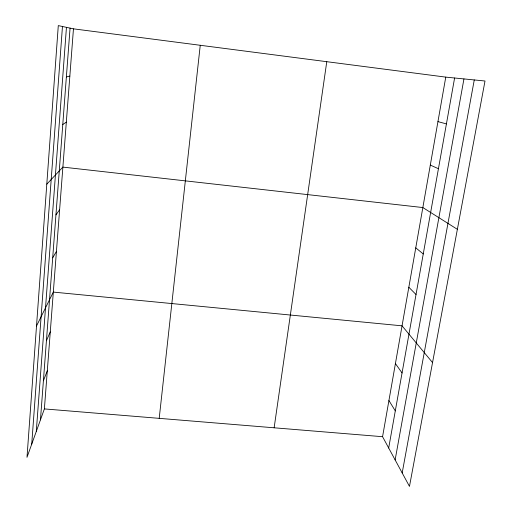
<?xml version="1.0" encoding="UTF-8"?>
<svg xmlns="http://www.w3.org/2000/svg" width="512" height="512" viewBox="0 0 512 512"><rect width="100%" height="100%" fill="white"/><g stroke="black" fill="none" stroke-linecap="round" stroke-linejoin="round"><path stroke-width="0.77" d="M31.725 444.154L62.458 26.49M36.288 431.45L66.451 27.341M40.448 419.878L70.061 28.115M44.384 408.915L73.459 28.838L58.291 25.6L26.995 457.318L44.384 408.915L382.566 436.704L409.472 486.4L485.005 81.005L445.766 77.12L73.459 28.838M159.206 418.349L200.25 45.28M274.138 427.795L326.771 61.69M382.566 436.704L445.766 77.12M388.685 448.006L454.598 77.997M395.13 459.91L463.949 78.925M402.182 472.934L474.266 79.942M43.405 380.742L47.296 370.835M46.432 340.71L50.272 331.904M36.518 325.997L53.318 292.096L402.054 325.837L432.544 362.573M52.698 257.818L56.435 251.379M55.942 214.893L59.622 209.728M46.797 184.154L62.88 167.104L422.842 207.552L457.37 229.325M62.771 124.525L66.323 122.138M66.374 76.934L69.843 76.064M437.946 121.619L446.419 123.91M430.304 165.088L438.432 168.723M415.757 247.846L423.251 253.958M408.832 287.264L416.026 294.509M395.418 363.578L402.054 372.947M388.922 400.531L395.296 410.886"/></g></svg>
